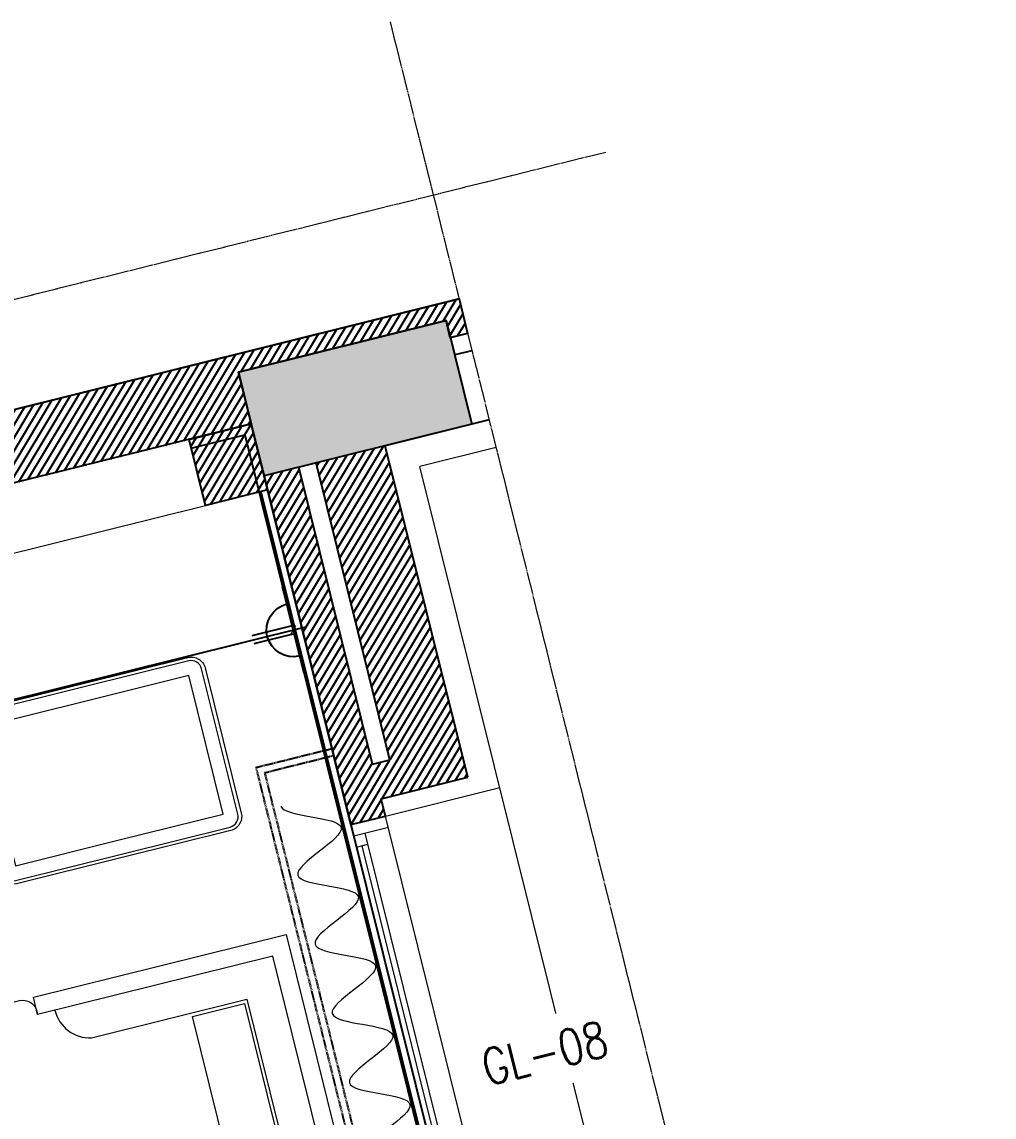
# Model space of a CAD drawing. Header units: inches. Extents: x 122939 to 389145, y 29603 to 574065.
# Drawn here: x 386054 to 388780, y 507090 to 510160 of the extents above; entities that cross this region are included whole.
import ezdxf
from ezdxf.enums import TextEntityAlignment as Align

# ---------------------------------------------------------------- set-up
doc = ezdxf.new("R2010")
doc.units = ezdxf.units.IN
doc.header["$MEASUREMENT"] = 0
doc.set_wipeout_variables(frame=1)
doc.linetypes.add('HIDDEN', pattern=[0.375, 0.25, -0.125])
doc.linetypes.add('PHANTOM-Z', pattern=[69.2, 60, -1.4, 2.5, -1.4, 2.5, -1.4])
for name, color, linetype, lineweight in [('a-cut', 30, 'PHANTOM-Z', 18), ('A-Dim-ID', 9, 'Continuous', 20), ('A-GLAZ', 134, 'Continuous', 18), ('A-GLAZ-IDEN', 3, 'Continuous', 18), ('A-WALL-TILE', 8, 'Continuous', 9), ('CQ Furniture', 190, 'Continuous', 0), ('GRC', 41, 'Continuous', 0), ('GRC Hatch', 253, 'Continuous', 0)]:
    doc.layers.add(name, color=color, linetype=linetype, lineweight=lineweight)
for name, color, linetype in [('A-DIM', 9, 'Continuous'), ('A-Plaster', 2, 'Continuous'), ('A-WALL', 7, 'Continuous'), ('column', 3, 'Continuous'), ('CQ Wall hatch_CHB', 8, 'Continuous'), ('DETAIL', 1, 'Continuous'), ('ELECTRICAL', 10, 'Continuous'), ('Layer7', 8, 'Continuous')]:
    doc.layers.add(name, color=color, linetype=linetype)
doc.styles.add('ST9', font='romans.shx', dxfattribs={"width": 0.8})
doc.styles.add('TXT2', font='romans.shx', dxfattribs={"width": 0.9})
doc.dimstyles.new('DIM-20', dxfattribs={"dimscale": 1000, "dimtxt": 0.044, "dimasz": 0.035, "dimexe": 0.022, "dimexo": 0.022, "dimgap": 0.022, "dimtad": 1, "dimdec": 0, "dimzin": 0, "dimdsep": 46, "dimtxsty": 'ST9', "dimblk1": 'ARCHTICK', "dimblk2": 'ARCHTICK', "dimsah": 1, "dimcen": 0.088, "dimdle": 0.04, "dimclrd": 256, "dimclre": 256, "dimclrt": 3, "dimadec": 0, "dimazin": 0, "dimtfac": 1, "dimtdec": 0, "dimtix": 1, "dimtofl": 0, "dimtmove": 1, "dimatfit": 3, "dimldrblk": 'CLOSED', "dimfxl": 1, "dimtolj": 1, "dimtzin": 0, "dimarcsym": 0})

# ---------------------------------------------------------------- blocks, each defined once
blk = doc.blocks.new('_ARCHTICK')
at = {"color": 0, "linetype": 'ByBlock', "const_width": 0.15}
blk.add_lwpolyline([(-0.5, -0.5), (0.5, 0.5)], dxfattribs=at)
blk = doc.blocks.new('*D145')
at = {"layer": 'A-Dim-ID', "lineweight": -2, "transparency": 16777216}
for p, q in [((379740.7, 506695.8), (386853.9, 508465.5)), ((386808.9, 508480.6), (386820.4, 508434.5)), ((379773.4, 506730.1), (379784.9, 506684.1))]:
    blk.add_line(p, q, dxfattribs=at)
at = {"layer": 'Defpoints', "color": 0, "transparency": 16777216}
for p in [(386803.6, 508501.9, 0), (386815.1, 508455.9), (379768.1, 506751.5)]:
    blk.add_point(p, dxfattribs=at)
at = {"layer": 'A-Dim-ID', "lineweight": -2, "transparency": 16777216, "xscale": 20, "yscale": 20, "zscale": 20}
for p, rotation in [((386815.1, 508455.9), 13.9714232829857), ((379779.6, 506705.4), 193.9714232829857)]:
    blk.add_blockref('_ARCHTICK', p, dxfattribs=dict(at, rotation=rotation))
at = {"layer": 'A-Dim-ID', "color": 3, "transparency": 16777216, "insert": (383287.2, 507621.4), "char_height": 40, "attachment_point": 5, "rotation": 13.9714, "style": 'ST9'}
blk.add_mtext('\\A1;7250', dxfattribs=at)
blk = doc.blocks.new('_CLOSED')
at = {"color": 0, "linetype": 'ByBlock'}
for p, q in [((-1, 0.17), (0, 0)), ((-1, 0.17), (-1, -0.17)), ((0, 0), (-1, -0.17)), ((0, 0), (-1, 0))]:
    blk.add_line(p, q, dxfattribs=at)
blk = doc.blocks.new('baker dauphine')
at = {"ltscale": 1000}
blk.add_lwpolyline([(129185, 544790), (128280, 544790), (128280, 544110), (128230, 544110), (128230, 544840), (129185, 544840), (130140, 544840), (130140, 544110), (130090, 544110), (130090, 544790)], close=True, dxfattribs=at)
for points in [[(129185, 544690), (129185, 543950, -0.414214), (129145, 543910), (128270, 543910, -0.414214), (128230, 543950), (128230, 544070, -0.414214), (128270, 544110), (128280, 544110)], [(128280, 544160, 0.361318), (128380, 544241.1), (128380, 544690), (129990, 544690), (129990, 544241.1, 0.361318), (130090, 544160)], [(129185, 544690), (129185, 543950, 0.414214), (129225, 543910), (130100, 543910, 0.414214), (130140, 543950), (130140, 544070, 0.414214), (130100, 544110), (130090, 544110)]]:
    blk.add_lwpolyline(points, format="xyb", dxfattribs=at)
for points in [[(128390, 544680), (129180, 544680), (129180, 544530), (128390, 544530), (128390, 544680)], [(129980, 544680), (129190, 544680), (129190, 544530), (129980, 544530), (129980, 544680)]]:
    blk.add_lwpolyline(points, dxfattribs=at)
blk = doc.blocks.new('side table 70x50')
at = {"ltscale": 5}
blk.add_lwpolyline([(52363.9, -65561.7), (52053.9, -65561.7, -0.414214), (52013.9, -65521.7), (52013.9, -65101.7, -0.414214), (52053.9, -65061.7), (52363.9, -65061.7), (52673.9, -65061.7, -0.414214), (52713.9, -65101.7), (52713.9, -65521.7, -0.414214), (52673.9, -65561.7)], format="xyb", close=True, dxfattribs=at)
at = {"lineweight": 0, "ltscale": 5}
blk.add_lwpolyline([(52363.9, -65551.7), (52673.9, -65551.7, 0.414214), (52703.9, -65521.7), (52703.9, -65101.7, 0.414214), (52673.9, -65071.7), (52363.9, -65071.7), (52053.9, -65071.7, 0.414214), (52023.9, -65101.7), (52023.9, -65521.7, 0.414214), (52053.9, -65551.7)], format="xyb", close=True, dxfattribs=at)
blk.add_lwpolyline([(52363.9, -65511.7), (52663.9, -65511.7), (52663.9, -65111.7), (52363.9, -65111.7), (52063.9, -65111.7), (52063.9, -65511.7)], close=True, dxfattribs=at)
blk = doc.blocks.new('furn0001')
at = {"layer": 'CQ Furniture', "color": 1}
for name, p, rotation in [('side table 70x50', (58998.6, -66128.5, 0), 180.0004232829851), ('baker dauphine', (-537743, 127153.1, 0), 269.9673373371223)]:
    blk.add_blockref(name, p, dxfattribs=dict(at, rotation=rotation))
blk = doc.blocks.new('TAG-WIN')
at = {"color": 1}
blk.add_wipeout([(-3.341, 0), (3.341, 0), (4.504, 2.013), (3.341, 4), (-3.341, 4), (-4.496, 2)], dxfattribs=at)
at = {"color": 2, "style": 'TXT2', "width": 0.8}
blk.add_attdef('AW01', text='', height=2, dxfattribs=at).set_placement((0, 2), align=Align.MIDDLE)
blk = doc.blocks.new('floor plan')
at = {"layer": 'CQ Wall hatch_CHB'}
h = blk.add_hatch(dxfattribs=at)
h.set_pattern_fill('ANSI31', color=8, scale=150, angle=166.0286)
h.set_pattern_definition([(225, (-40481.279, -100842.32), (13.258252, -13.258252), [])])
h.paths.add_polyline_path([(2898.3, -377.9), (2898.3, -177.9), (4268.3, -177.9), (4268.3, -277.9), (4218.3, -277.9), (4218.3, -227.9), (3618.6, -227.9), (3618.3, -377.9)])
h = blk.add_hatch(dxfattribs=at)
h.set_pattern_fill('ANSI31', color=8, scale=150, angle=166.0286)
h.set_pattern_definition([(225, (-89280.896, -17863.65), (13.258252, -13.258252), [])])
h.paths.add_polyline_path([(3438.6, -377.9), (3618.6, -377.9), (3618.6, -568.6), (3438.6, -568.6)])
h = blk.add_hatch(dxfattribs=at)
h.set_pattern_fill('ANSI31,_O', color=8, scale=150, angle=166.0286)
h.set_pattern_definition([(225, (-40481.279, -100842.32), (13.258252, -13.258252), [])])
h.paths.add_polyline_path([(3768.6, -1485.5), (3968.6, -1485.5), (3968.6, -527.9), (3768.6, -527.9)])
h.paths.add_polyline_path([(3718.3, -3035.5), (3968.6, -3035.5), (3968.6, -2635.5), (3718.3, -2635.5), (3718.3, -2735.5), (3768.3, -2735.5), (3768.6, -2935.5), (3718.3, -2935.5)])
h.paths.add_polyline_path([(2568.3, -5163.2), (2568.3, -5263.2), (2618.3, -5263.2), (2618.3, -5513.2), (3968.6, -5513.2), (3968.6, -4185.5), (3768.6, -4185.5), (3768.6, -5313.2), (3543.3, -5313.2), (3543.3, -5462.9), (3293.3, -5462.9), (3293.3, -5313.2), (2718.3, -5313.2), (2718.3, -5263.2), (3293.3, -5263.2), (3293.3, -5212.9), (3543.6, -5212.9), (3543.6, -5263.2), (3718.3, -5263.2), (3718.3, -4285.5), (3768.3, -4285.5), (3768.6, -4185.5), (3718.5, -4185.5), (3718.6, -4135.5), (3618.6, -4135.5), (3618.6, -5163.2)])
h.paths.add_polyline_path([(3618.6, -1535.5), (3718.6, -1535.5), (3718.6, -1485.5), (3768.6, -1485.5), (3768.3, -1385.5), (3718.6, -1385.5), (3718.6, -527.9), (3618.6, -527.9)])
h.paths.add_polyline_path([(3718.6, -2585.5), (3618.6, -2585.5), (3618.6, -3085.5), (3718.6, -3085.5)])
at = {"layer": 'GRC Hatch'}
h = blk.add_hatch(color=256, dxfattribs=at)
h.dxf.hatch_style = 1
h.paths.add_polyline_path([(3618.6, -227.9), (4218.6, -227.9), (4218.6, -527.9), (3618.6, -527.9)])
blk.add_line((1893.6, -568.6, 0), (3438.6, -568.6, 0))
at = {"layer": 'A-GLAZ'}
for p, q in [((3618.4, -2585.5), (3618.3, -1535.5)), ((3718.4, -2585.5), (3718.3, -1535.5)), ((3618.3, -1568), (3718.3, -1568)), ((3650.9, -2553), (3650.8, -1568)), ((3618.3, -1600.5), (3650.8, -1600.5)), ((3634.6, -2520.5), (3634.6, -1600.5))]:
    blk.add_line(p, q, dxfattribs=at)
at = {"layer": 'A-Plaster', "elevation": 0}
blk.add_lwpolyline([(3598.3, -568.5), (3598.3, -5143.2), (1018.3, -5143.2)], dxfattribs=at)
at = {"layer": 'A-WALL'}
for p, q in [((4268.3, -177.9, 0), (2898.3, -177.9, 0)), ((4231.4, -277.9, 0), (4218.6, -277.9)), ((4268.3, -327.9, 0), (4218.6, -327.9)), ((3618.3, -377.9), (2898.3, -377.9, 0)), ((3618.3, -1535.5, 0), (3618.3, -377.9)), ((3718.3, -1385.5, 0), (3718.3, -527.9, 0)), ((3768.3, -1385.5), (3768.3, -527.9)), ((4268.3, -527.9, 0), (3968.3, -527.9, 0)), ((3968.3, -1485.5), (3968.3, -527.9)), ((3718.3, -1385.5), (3768.3, -1385.5)), ((3718.3, -1535.5), (3718.3, -1485.5, 0)), ((3718.3, -1485.5), (3968.3, -1485.5)), ((3618.3, -1535.5), (3718.3, -1535.5))]:
    blk.add_line(p, q, dxfattribs=at)
at = {"layer": 'A-WALL', "elevation": 0}
blk.add_lwpolyline([(2898.3, -377.9), (2898.3, -177.9), (4268.3, -177.9), (4268.3, -277.9), (4218.3, -277.9), (4218.3, -227.9), (3618.6, -227.9), (3618.3, -377.9)], close=True, dxfattribs=at)
blk.add_lwpolyline([(3618.6, -568.5), (3438.6, -568.6), (3438.6, -377.9)], dxfattribs=at)
at = {"layer": 'A-WALL-TILE'}
for p, q in [((4268.3, -607.9, 0), (4048.3, -607.9, 0)), ((4268.3, -607.9, 0), (4048.3, -607.9, 0)), ((4048.3, -5593.2), (4048.3, -607.9)), ((3718.3, -1535.5), (4048.3, -1535.5))]:
    blk.add_line(p, q, dxfattribs=at)
at = {"layer": 'column', "elevation": 0}
blk.add_lwpolyline([(3618.6, -227.9), (4218.6, -227.9), (4218.6, -527.9), (3618.6, -527.9)], close=True, dxfattribs=at)
blk.add_lwpolyline([(3618.6, -227.9), (4218.6, -227.9), (4218.6, -527.9), (3618.6, -527.9)], close=True, dxfattribs=at)
at = {"layer": 'A-GLAZ-IDEN', "xscale": 49.99999999999999, "yscale": 49.99999999999999, "zscale": 49.99999999999999}
blk.add_blockref('TAG-WIN', (3991.2, -2388.4, 0), dxfattribs=at).add_auto_attribs({'AW01': 'GL-08'})
blk = doc.blocks.new('2 gong outlet')
at = {"layer": 'ELECTRICAL'}
for p, q in [((-27969.9, 39017.2), (-27969.9, 39133.5)), ((-27946.5, 39017.2), (-27946.5, 39133.5)), ((-27832.8, 39017.2), (-28082.8, 39017.2))]:
    blk.add_line(p, q, dxfattribs=at)
blk.add_arc((-27957.8, 39017.2), 75, 0, 180, dxfattribs=at)
blk = doc.blocks.new('curtain2')
at = {"layer": 'DETAIL', "color": 8, "lineweight": 0, "ltscale": 500}
blk.add_open_spline([(7551.3, 4155.4), (7554.3, 4122.4), (7849.7, 4056.1), (7401.2, 3956.5), (7851.2, 3856.5), (7401.2, 3756.5), (7851.2, 3656.5), (7401.2, 3556.5), (7851.2, 3456.5), (7401.2, 3356.5), (7851.2, 3256.5), (7401.2, 3156.5), (7851.2, 3056.5), (7401.2, 2956.5), (7850.8, 2856.6), (7552, 2790), (7551.2, 2756.7)], degree=3, knots=[1114.489127, 1114.489127, 1114.489127, 1114.489127, 1292.907346, 1473.18491, 1653.462474, 1833.740037, 2014.017601, 2194.295165, 2374.572729, 2554.850292, 2735.127856, 2915.40542, 3095.682984, 3275.960547, 3456.238111, 3636.043091, 3636.043091, 3636.043091, 3636.043091], dxfattribs=at)
at = {"layer": 'Layer7', "linetype": 'HIDDEN', "ltscale": 10}
for p, q in [((7510, 4277.6), (7730, 4277.6)), ((7510, 4277.6), (7510, 1237.6)), ((7530, 4257.6), (7730, 4257.6)), ((7530, 4257.6), (7530, 1257.6))]:
    blk.add_line(p, q, dxfattribs=at)

msp = doc.modelspace()

# ---------------------------------------------------------------- linework, layer by layer
at = {"layer": 'A-DIM'}
for points in [[(386522.789, 508989.639), (386697.238, 509033.042), (387852.59, 504389.315), (380768.551, 502626.819), (379613.2, 507270.545), (379787.875, 507314.004)], [(386528.825, 508965.379), (386679.014, 509002.746), (387822.293, 504407.54), (380786.775, 502657.115), (379643.496, 507252.321), (379793.91, 507289.744)]]:
    msp.add_lwpolyline(points, dxfattribs=at)

# ---------------------------------------------------------------- block references
at = {"layer": 'CQ Furniture', "rotation": 13.97142328298565}
msp.add_blockref('furn0001', (379643.496, 507252.321), dxfattribs=at)

# ---------------------------------------------------------------- dimensions: what is measured, and where the dimension line sits
at = {"layer": 'A-Dim-ID'}
dim = msp.add_linear_dim(base=(386815.078, 508455.859, 0), p1=(379768.1, 506751.498, 0), p2=(386803.618, 508501.923), angle=13.971423, dimstyle='DIM-20', override={"dimtxt": 0.04, "dimasz": 0.02}, dxfattribs=at)
dim.commit()
dim.dimension.update_dxf_attribs({"geometry": '*D145', "text_midpoint": (383287.179, 507621.404, 0)})

# ---------------------------------------------------------------- next in the draw order: block references
at = {"layer": 'GRC', "rotation": 13.9714232829857}
msp.add_blockref('floor plan', (383094.695, 508526.148, 0), dxfattribs=at)

# ---------------------------------------------------------------- next in the draw order: linework, layer by layer
at = {"layer": 'a-cut'}
for p, q in [((387086.57, 510160.397, 0), (388780.329, 503352.638, 0)), ((378298.868, 507458.788, 0), (387692.497, 509795.907, 0))]:
    msp.add_line(p, q, dxfattribs=at)

# ---------------------------------------------------------------- next in the draw order: block references
at = {"xscale": -1, "rotation": 103.9714232829843}
msp.add_blockref('2 gong outlet', (431427.863, 490745.086, 0.001), dxfattribs=at)
at = {"rotation": 13.97142328298565}
msp.add_blockref('curtain2', (380455.09, 502105.721, 0), dxfattribs=at)

doc.saveas('drawing.dxf')
